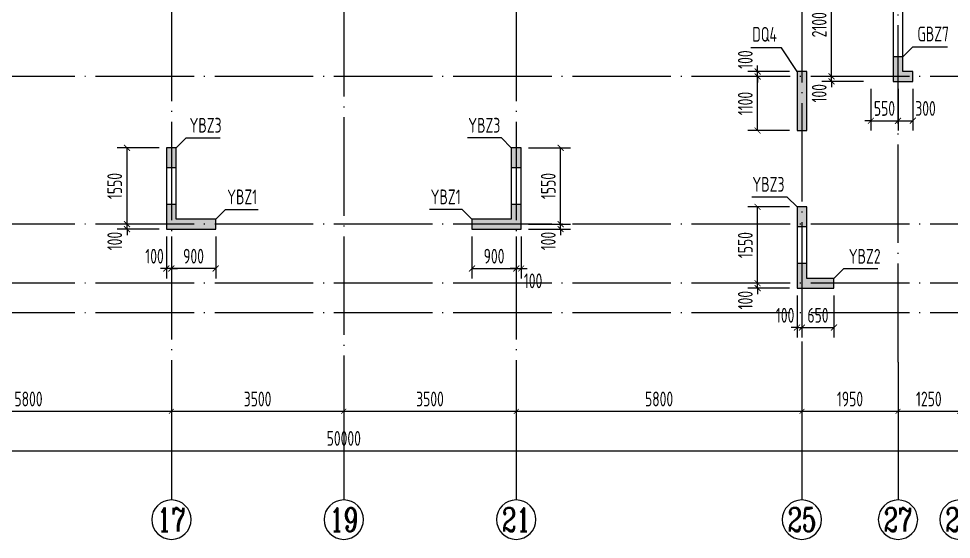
# Model space of a CAD drawing. Extents: x -461650 to 361314, y 245336 to 769729.
# Drawn here: x -106334 to -87402, y 568533 to 579106 of the extents above; entities that cross this region are included whole.
import ezdxf
from ezdxf.enums import TextEntityAlignment as Align

# ---------------------------------------------------------------- set-up
doc = ezdxf.new("R2010")
doc.units = 0
doc.header["$LTSCALE"] = 1000
doc.linetypes.add('DOTE', pattern=[2.42, 2, -0.2, 0.02, -0.2])
doc.layers.get('0').update_dxf_attribs({"linetype": 'CONTINUOUS'})
doc.layers.get('DEFPOINTS').update_dxf_attribs({"linetype": 'CONTINUOUS'})
for name, color, linetype in [('A-AXIS', 1, 'CONTINUOUS'), ('A-DOTE', 10, 'DOTE'), ('AXIS_NUM', 7, 'CONTINUOUS'), ('S-Q墙实线', 6, 'CONTINUOUS'), ('S-Q墙标注', 3, 'CONTINUOUS'), ('S-X详图填充', 252, 'CONTINUOUS'), ('S-X详图实线', 4, 'CONTINUOUS'), ('S-Y一般标注', 3, 'CONTINUOUS'), ('S-Z柱编号', 6, 'CONTINUOUS')]:
    doc.layers.add(name, color=color, linetype=linetype)
doc.styles.add('TSSD_Axis', font='complex.shx', dxfattribs={"width": 0.7, "bigfont": 'hztxt.shx'})
doc.styles.add('TSSD_DIMENSION', font='Tssdeng.shx', dxfattribs={"width": 0.7, "bigfont": 'tssdchn.shx'})
doc.styles.add('TSSD_REIN', font='tssdeng.shx', dxfattribs={"width": 0.7, "height": 300, "bigfont": 'tssdchn.shx'})
doc.styles.add('结构文字', font='zstxt.shx', dxfattribs={"width": 0.7, "bigfont": 'zshz.shx'})
doc.dimstyles.new('STRUCK', dxfattribs={"dimtxt": 400, "dimasz": 121, "dimexe": 200, "dimexo": 150, "dimgap": 115, "dimtad": 1, "dimdec": 0, "dimdsep": 46, "dimtxsty": '结构文字', "dimblk": 'ARCHTICK', "dimcen": 400, "dimclrd": 3, "dimclre": 3, "dimclrt": 7, "dimadec": 0, "dimazin": 0, "dimtfac": 1, "dimtdec": 0, "dimtix": 1, "dimtmove": 2, "dimatfit": 3, "dimldrblk": '_DIMX', "dimfxl": 0, "dimtolj": 1, "dimtzin": 0, "dimarcsym": 0})
doc.dimstyles.new('TSSD_100_100', dxfattribs={"dimtxt": 300, "dimasz": 100, "dimexe": 100, "dimexo": 250, "dimgap": 100, "dimtad": 1, "dimdec": 0, "dimzin": 0, "dimdsep": 46, "dimtxsty": 'TSSD_DIMENSION', "dimblk": 'ARCHTICK', "dimcen": 0, "dimdle": 100, "dimclrt": 7, "dimadec": 0, "dimazin": 0, "dimtfac": 1, "dimtdec": 0, "dimtix": 1, "dimtmove": 2, "dimatfit": 3, "dimldrblk": 'ARCHTICK', "dimfxl": 0, "dimtolj": 1, "dimtzin": 0, "dimarcsym": 0})

# ---------------------------------------------------------------- blocks, each defined once
blk = doc.blocks.new('_ArchTick')
at = {"color": 0, "linetype": 'ByBlock', "const_width": 0.15}
blk.add_lwpolyline([(-0.5, -0.5), (0.5, 0.5)], dxfattribs=at)
blk = doc.blocks.new('*D328')
at = {"layer": 'DEFPOINTS', "color": 0}
for p in [(20300, 3600), (26100, 3600), (26100, 2600)]:
    blk.add_point(p, dxfattribs=at)
at = {"layer": 'S-Y一般标注', "color": 0, "lineweight": -2}
for p, q in [((20300, 3350), (20300, 2500)), ((26100, 3350), (26100, 2500)), ((20200, 2600), (26200, 2600))]:
    blk.add_line(p, q, dxfattribs=at)
at = {"layer": 'S-Y一般标注', "color": 0, "lineweight": -2, "xscale": 100, "yscale": 100, "zscale": 100, "rotation": 180}
blk.add_blockref('_ArchTick', (20300, 2600), dxfattribs=at)
at = {"layer": 'S-Y一般标注', "color": 0, "lineweight": -2, "xscale": 100, "yscale": 100, "zscale": 100}
blk.add_blockref('_ArchTick', (26100, 2600), dxfattribs=at)
at = {"layer": 'S-Y一般标注', "color": 7, "insert": (23200, 2850), "char_height": 300, "attachment_point": 5, "style": 'TSSD_DIMENSION'}
blk.add_mtext('\\A1;5800', dxfattribs=at)
blk = doc.blocks.new('ts_axno')
at = {"color": 0, "linetype": 'ByBlock', "lineweight": -2}
blk.add_circle((0, 0), 0.5, dxfattribs=at)
at = {"color": 0, "linetype": 'ByBlock', "lineweight": -2, "style": 'TSSD_Axis', "width": 0.7}
blk.add_attdef('A', text='', height=0.6, dxfattribs=at).set_placement((0, 0), align=Align.MIDDLE_CENTER)
blk = doc.blocks.new('*D329')
at = {"layer": 'DEFPOINTS', "color": 0}
for p in [(26100, 3600), (29600, 3600), (29600, 2600)]:
    blk.add_point(p, dxfattribs=at)
at = {"layer": 'S-Y一般标注', "color": 0, "lineweight": -2}
for p, q in [((26100, 3350), (26100, 2500)), ((29600, 3350), (29600, 2500)), ((26000, 2600), (29700, 2600))]:
    blk.add_line(p, q, dxfattribs=at)
at = {"layer": 'S-Y一般标注', "color": 0, "lineweight": -2, "xscale": 100, "yscale": 100, "zscale": 100, "rotation": 180}
blk.add_blockref('_ArchTick', (26100, 2600), dxfattribs=at)
at = {"layer": 'S-Y一般标注', "color": 0, "lineweight": -2, "xscale": 100, "yscale": 100, "zscale": 100}
blk.add_blockref('_ArchTick', (29600, 2600), dxfattribs=at)
at = {"layer": 'S-Y一般标注', "color": 7, "insert": (27850, 2850), "char_height": 300, "attachment_point": 5, "style": 'TSSD_DIMENSION'}
blk.add_mtext('\\A1;3500', dxfattribs=at)
blk = doc.blocks.new('*D330')
at = {"layer": 'DEFPOINTS', "color": 0}
for p in [(33100, 3600), (38900, 3600), (38900, 2600)]:
    blk.add_point(p, dxfattribs=at)
at = {"layer": 'S-Y一般标注', "color": 0, "lineweight": -2}
for p, q in [((33100, 3350), (33100, 2500)), ((38900, 3350), (38900, 2500)), ((33000, 2600), (39000, 2600))]:
    blk.add_line(p, q, dxfattribs=at)
at = {"layer": 'S-Y一般标注', "color": 0, "lineweight": -2, "xscale": 100, "yscale": 100, "zscale": 100, "rotation": 180}
blk.add_blockref('_ArchTick', (33100, 2600), dxfattribs=at)
at = {"layer": 'S-Y一般标注', "color": 0, "lineweight": -2, "xscale": 100, "yscale": 100, "zscale": 100}
blk.add_blockref('_ArchTick', (38900, 2600), dxfattribs=at)
at = {"layer": 'S-Y一般标注', "color": 7, "insert": (36000, 2850), "char_height": 300, "attachment_point": 5, "style": 'TSSD_DIMENSION'}
blk.add_mtext('\\A1;5800', dxfattribs=at)
blk = doc.blocks.new('*D334')
at = {"layer": 'DEFPOINTS', "color": 0}
for p in [(4600, 3600), (54600, 3600), (54600, 1800)]:
    blk.add_point(p, dxfattribs=at)
at = {"layer": 'S-Y一般标注', "color": 0, "lineweight": -2}
for p, q in [((4600, 3350), (4600, 1700)), ((54600, 3350), (54600, 1700)), ((4500, 1800), (54700, 1800))]:
    blk.add_line(p, q, dxfattribs=at)
at = {"layer": 'S-Y一般标注', "color": 0, "lineweight": -2, "xscale": 100, "yscale": 100, "zscale": 100, "rotation": 180}
blk.add_blockref('_ArchTick', (4600, 1800), dxfattribs=at)
at = {"layer": 'S-Y一般标注', "color": 0, "lineweight": -2, "xscale": 100, "yscale": 100, "zscale": 100}
blk.add_blockref('_ArchTick', (54600, 1800), dxfattribs=at)
at = {"layer": 'S-Y一般标注', "color": 7, "insert": (29600, 2050), "char_height": 300, "attachment_point": 5, "style": 'TSSD_DIMENSION'}
blk.add_mtext('\\A1;50000', dxfattribs=at)
blk = doc.blocks.new('*D337')
at = {"layer": 'DEFPOINTS', "color": 0}
for p in [(29600, 3600), (33100, 3600), (33100, 2600)]:
    blk.add_point(p, dxfattribs=at)
at = {"layer": 'S-Y一般标注', "color": 0, "lineweight": -2}
for p, q in [((29600, 3350), (29600, 2500)), ((33100, 3350), (33100, 2500)), ((29500, 2600), (33200, 2600))]:
    blk.add_line(p, q, dxfattribs=at)
at = {"layer": 'S-Y一般标注', "color": 0, "lineweight": -2, "xscale": 100, "yscale": 100, "zscale": 100, "rotation": 180}
blk.add_blockref('_ArchTick', (29600, 2600), dxfattribs=at)
at = {"layer": 'S-Y一般标注', "color": 0, "lineweight": -2, "xscale": 100, "yscale": 100, "zscale": 100}
blk.add_blockref('_ArchTick', (33100, 2600), dxfattribs=at)
at = {"layer": 'S-Y一般标注', "color": 7, "insert": (31350, 2850), "char_height": 300, "attachment_point": 5, "style": 'TSSD_DIMENSION'}
blk.add_mtext('\\A1;3500', dxfattribs=at)
blk = doc.blocks.new('*D338')
at = {"layer": 'DEFPOINTS', "color": 0}
for p in [(40850, 3600), (42100, 3600), (42100, 2600)]:
    blk.add_point(p, dxfattribs=at)
at = {"layer": 'S-Y一般标注', "color": 0, "lineweight": -2}
for p, q in [((40850, 3350), (40850, 2500)), ((42100, 3350), (42100, 2500)), ((40750, 2600), (42200, 2600))]:
    blk.add_line(p, q, dxfattribs=at)
at = {"layer": 'S-Y一般标注', "color": 0, "lineweight": -2, "xscale": 100, "yscale": 100, "zscale": 100, "rotation": 180}
blk.add_blockref('_ArchTick', (40850, 2600), dxfattribs=at)
at = {"layer": 'S-Y一般标注', "color": 0, "lineweight": -2, "xscale": 100, "yscale": 100, "zscale": 100}
blk.add_blockref('_ArchTick', (42100, 2600), dxfattribs=at)
at = {"layer": 'S-Y一般标注', "color": 7, "insert": (41475, 2850), "char_height": 300, "attachment_point": 5, "style": 'TSSD_DIMENSION'}
blk.add_mtext('\\A1;1250', dxfattribs=at)
blk = doc.blocks.new('*D351')
at = {"layer": 'DEFPOINTS', "color": 0}
for p in [(38900, 3600), (40850, 3600), (40850, 2600)]:
    blk.add_point(p, dxfattribs=at)
at = {"layer": 'S-Y一般标注', "color": 0, "lineweight": -2}
for p, q in [((38900, 3350), (38900, 2500)), ((40850, 3350), (40850, 2500)), ((38800, 2600), (40950, 2600))]:
    blk.add_line(p, q, dxfattribs=at)
at = {"layer": 'S-Y一般标注', "color": 0, "lineweight": -2, "xscale": 100, "yscale": 100, "zscale": 100, "rotation": 180}
blk.add_blockref('_ArchTick', (38900, 2600), dxfattribs=at)
at = {"layer": 'S-Y一般标注', "color": 0, "lineweight": -2, "xscale": 100, "yscale": 100, "zscale": 100}
blk.add_blockref('_ArchTick', (40850, 2600), dxfattribs=at)
at = {"layer": 'S-Y一般标注', "color": 7, "insert": (39875, 2850), "char_height": 300, "attachment_point": 5, "style": 'TSSD_DIMENSION'}
blk.add_mtext('\\A1;1950', dxfattribs=at)
blk = doc.blocks.new('*D2273')
at = {"layer": 'DEFPOINTS', "color": 0}
for p in [(-104134, 574933), (-103334, 574933), (-103334, 574833)]:
    blk.add_point(p, dxfattribs=at)
at = {"layer": 'S-Q墙标注', "color": 3, "lineweight": -2}
for p, q in [((-104134, 574933), (-104134, 575054)), ((-103484, 574933), (-104334, 574933)), ((-103484, 574833), (-104334, 574833)), ((-104134, 574833), (-104134, 574933)), ((-104134, 574833), (-104134, 574712))]:
    blk.add_line(p, q, dxfattribs=at)
at = {"layer": 'S-Q墙标注', "color": 3, "lineweight": -2, "xscale": 121, "yscale": 121, "zscale": 121}
for p, rotation in [((-104134, 574933), 270), ((-104134, 574833), 90)]:
    blk.add_blockref('_ArchTick', p, dxfattribs=dict(at, rotation=rotation))
at = {"layer": 'S-Q墙标注', "color": 7, "insert": (-104384, 574591), "char_height": 300, "attachment_point": 5, "rotation": 90, "style": 'TSSD_REIN'}
blk.add_mtext('\\A1;100', dxfattribs=at)
blk = doc.blocks.new('_DIMX')
blk.add_line((-150, 0), (150, 0))
at = {"const_width": 50}
blk.add_lwpolyline([(-70, -70), (70, 70)], dxfattribs=at)
blk = doc.blocks.new('*D2274')
at = {"layer": 'DEFPOINTS', "color": 0}
for p in [(-104134, 576483), (-103334, 576483), (-103334, 574933)]:
    blk.add_point(p, dxfattribs=at)
at = {"layer": 'S-Q墙标注', "color": 3, "lineweight": -2}
for p, q in [((-103484, 576483), (-104334, 576483)), ((-104134, 574933), (-104134, 576483)), ((-103484, 574933), (-104334, 574933))]:
    blk.add_line(p, q, dxfattribs=at)
at = {"layer": 'S-Q墙标注', "color": 3, "lineweight": -2, "xscale": 121, "yscale": 121, "zscale": 121}
for p, rotation in [((-104134, 576483), 90), ((-104134, 574933), 270)]:
    blk.add_blockref('_ArchTick', p, dxfattribs=dict(at, rotation=rotation))
at = {"layer": 'S-Q墙标注', "color": 7, "insert": (-104384, 575708), "char_height": 300, "attachment_point": 5, "rotation": 90, "style": 'TSSD_REIN'}
blk.add_mtext('\\A1;1550', dxfattribs=at)
blk = doc.blocks.new('*D2275')
at = {"layer": 'DEFPOINTS', "color": 0}
for p in [(-103234, 574833), (-102334, 574833), (-103234, 574033)]:
    blk.add_point(p, dxfattribs=at)
at = {"layer": 'S-Q墙标注', "color": 3, "lineweight": -2}
for p, q in [((-103234, 574683), (-103234, 573833)), ((-102334, 574683), (-102334, 573833)), ((-102334, 574033), (-103234, 574033))]:
    blk.add_line(p, q, dxfattribs=at)
at = {"layer": 'S-Q墙标注', "color": 3, "lineweight": -2, "xscale": 121, "yscale": 121, "zscale": 121, "rotation": 180}
blk.add_blockref('_ArchTick', (-103234, 574033), dxfattribs=at)
at = {"layer": 'S-Q墙标注', "color": 3, "lineweight": -2, "xscale": 121, "yscale": 121, "zscale": 121}
blk.add_blockref('_ArchTick', (-102334, 574033), dxfattribs=at)
at = {"layer": 'S-Q墙标注', "color": 7, "insert": (-102784, 574283), "char_height": 300, "attachment_point": 5, "style": 'TSSD_REIN'}
blk.add_mtext('\\A1;900', dxfattribs=at)
blk = doc.blocks.new('*D2276')
at = {"layer": 'DEFPOINTS', "color": 0}
for p in [(-103334, 574833), (-103234, 574833), (-103334, 574033)]:
    blk.add_point(p, dxfattribs=at)
at = {"layer": 'S-Q墙标注', "color": 3, "lineweight": -2}
for p, q in [((-103334, 574683), (-103334, 573833)), ((-103234, 574683), (-103234, 573833)), ((-103334, 574033), (-103455, 574033)), ((-103234, 574033), (-103334, 574033)), ((-103234, 574033), (-103113, 574033))]:
    blk.add_line(p, q, dxfattribs=at)
at = {"layer": 'S-Q墙标注', "color": 3, "lineweight": -2, "xscale": 121, "yscale": 121, "zscale": 121}
blk.add_blockref('_ArchTick', (-103334, 574033), dxfattribs=at)
at = {"layer": 'S-Q墙标注', "color": 3, "lineweight": -2, "xscale": 121, "yscale": 121, "zscale": 121, "rotation": 180}
blk.add_blockref('_ArchTick', (-103234, 574033), dxfattribs=at)
at = {"layer": 'S-Q墙标注', "color": 7, "insert": (-103576, 574283), "char_height": 300, "attachment_point": 5, "style": 'TSSD_REIN'}
blk.add_mtext('\\A1;100', dxfattribs=at)
blk = doc.blocks.new('*D2348')
at = {"layer": 'DEFPOINTS', "color": 0}
for p in [(-96134, 574933), (-96134, 574833), (-95334, 574933)]:
    blk.add_point(p, dxfattribs=at)
at = {"layer": 'S-Q墙标注', "color": 3, "lineweight": -2}
for p, q in [((-95334, 574933), (-95334, 575054)), ((-95984, 574933), (-95134, 574933)), ((-95984, 574833), (-95134, 574833)), ((-95334, 574833), (-95334, 574933)), ((-95334, 574833), (-95334, 574712))]:
    blk.add_line(p, q, dxfattribs=at)
at = {"layer": 'S-Q墙标注', "color": 3, "lineweight": -2, "xscale": 121, "yscale": 121, "zscale": 121}
for p, rotation in [((-95334, 574933), 270), ((-95334, 574833), 90)]:
    blk.add_blockref('_ArchTick', p, dxfattribs=dict(at, rotation=rotation))
at = {"layer": 'S-Q墙标注', "color": 7, "insert": (-95584, 574591), "char_height": 300, "attachment_point": 5, "rotation": 90, "style": 'TSSD_REIN'}
blk.add_mtext('\\A1;100', dxfattribs=at)
blk = doc.blocks.new('*D2349')
at = {"layer": 'DEFPOINTS', "color": 0}
for p in [(-96134, 576483), (-95334, 576483), (-96134, 574933)]:
    blk.add_point(p, dxfattribs=at)
at = {"layer": 'S-Q墙标注', "color": 3, "lineweight": -2}
for p, q in [((-95984, 576483), (-95134, 576483)), ((-95334, 574933), (-95334, 576483)), ((-95984, 574933), (-95134, 574933))]:
    blk.add_line(p, q, dxfattribs=at)
at = {"layer": 'S-Q墙标注', "color": 3, "lineweight": -2, "xscale": 121, "yscale": 121, "zscale": 121}
for p, rotation in [((-95334, 576483), 90), ((-95334, 574933), 270)]:
    blk.add_blockref('_ArchTick', p, dxfattribs=dict(at, rotation=rotation))
at = {"layer": 'S-Q墙标注', "color": 7, "insert": (-95584, 575708), "char_height": 300, "attachment_point": 5, "rotation": 90, "style": 'TSSD_REIN'}
blk.add_mtext('\\A1;1550', dxfattribs=at)
blk = doc.blocks.new('*D2350')
at = {"layer": 'DEFPOINTS', "color": 0}
for p in [(-97134, 574833), (-96234, 574833), (-96234, 574033)]:
    blk.add_point(p, dxfattribs=at)
at = {"layer": 'S-Q墙标注', "color": 3, "lineweight": -2}
for p, q in [((-97134, 574683), (-97134, 573833)), ((-96234, 574683), (-96234, 573833)), ((-97134, 574033), (-96234, 574033))]:
    blk.add_line(p, q, dxfattribs=at)
at = {"layer": 'S-Q墙标注', "color": 3, "lineweight": -2, "xscale": 121, "yscale": 121, "zscale": 121, "rotation": 180}
blk.add_blockref('_ArchTick', (-97134, 574033), dxfattribs=at)
at = {"layer": 'S-Q墙标注', "color": 3, "lineweight": -2, "xscale": 121, "yscale": 121, "zscale": 121}
blk.add_blockref('_ArchTick', (-96234, 574033), dxfattribs=at)
at = {"layer": 'S-Q墙标注', "color": 7, "insert": (-96684, 574283), "char_height": 300, "attachment_point": 5, "style": 'TSSD_REIN'}
blk.add_mtext('\\A1;900', dxfattribs=at)
blk = doc.blocks.new('*D2351')
at = {"layer": 'DEFPOINTS', "color": 0}
for p in [(-96234, 574833), (-96134, 574833), (-96134, 574033)]:
    blk.add_point(p, dxfattribs=at)
at = {"layer": 'S-Q墙标注', "color": 3, "lineweight": -2}
for p, q in [((-96234, 574683), (-96234, 573833)), ((-96134, 574683), (-96134, 573833)), ((-96234, 574033), (-96355, 574033)), ((-96234, 574033), (-96134, 574033)), ((-96134, 574033), (-96013, 574033))]:
    blk.add_line(p, q, dxfattribs=at)
at = {"layer": 'S-Q墙标注', "color": 3, "lineweight": -2, "xscale": 121, "yscale": 121, "zscale": 121}
blk.add_blockref('_ArchTick', (-96234, 574033), dxfattribs=at)
at = {"layer": 'S-Q墙标注', "color": 3, "lineweight": -2, "xscale": 121, "yscale": 121, "zscale": 121, "rotation": 180}
blk.add_blockref('_ArchTick', (-96134, 574033), dxfattribs=at)
at = {"layer": 'S-Q墙标注', "color": 7, "insert": (-95892, 573783), "char_height": 300, "attachment_point": 5, "style": 'TSSD_REIN'}
blk.add_mtext('\\A1;100', dxfattribs=at)
blk = doc.blocks.new('*D2352')
at = {"layer": 'DEFPOINTS', "color": 0}
for p in [(-91334, 573733), (-90534, 573733), (-90534, 573633)]:
    blk.add_point(p, dxfattribs=at)
at = {"layer": 'S-Q墙标注', "color": 3, "lineweight": -2}
for p, q in [((-91334, 573733), (-91334, 573854)), ((-90684, 573733), (-91534, 573733)), ((-91334, 573633), (-91334, 573733)), ((-90684, 573633), (-91534, 573633)), ((-91334, 573633), (-91334, 573512))]:
    blk.add_line(p, q, dxfattribs=at)
at = {"layer": 'S-Q墙标注', "color": 3, "lineweight": -2, "xscale": 121, "yscale": 121, "zscale": 121}
for p, rotation in [((-91334, 573733), 270), ((-91334, 573633), 90)]:
    blk.add_blockref('_ArchTick', p, dxfattribs=dict(at, rotation=rotation))
at = {"layer": 'S-Q墙标注', "color": 7, "insert": (-91584, 573391), "char_height": 300, "attachment_point": 5, "rotation": 90, "style": 'TSSD_REIN'}
blk.add_mtext('\\A1;100', dxfattribs=at)
blk = doc.blocks.new('*D2353')
at = {"layer": 'DEFPOINTS', "color": 0}
for p in [(-91334, 575283), (-90534, 575283), (-90534, 573733)]:
    blk.add_point(p, dxfattribs=at)
at = {"layer": 'S-Q墙标注', "color": 3, "lineweight": -2}
for p, q in [((-90684, 575283), (-91534, 575283)), ((-91334, 573733), (-91334, 575283)), ((-90684, 573733), (-91534, 573733))]:
    blk.add_line(p, q, dxfattribs=at)
at = {"layer": 'S-Q墙标注', "color": 3, "lineweight": -2, "xscale": 121, "yscale": 121, "zscale": 121}
for p, rotation in [((-91334, 575283), 90), ((-91334, 573733), 270)]:
    blk.add_blockref('_ArchTick', p, dxfattribs=dict(at, rotation=rotation))
at = {"layer": 'S-Q墙标注', "color": 7, "insert": (-91584, 574508), "char_height": 300, "attachment_point": 5, "rotation": 90, "style": 'TSSD_REIN'}
blk.add_mtext('\\A1;1550', dxfattribs=at)
blk = doc.blocks.new('*D2365')
at = {"layer": 'DEFPOINTS', "color": 0}
for p in [(-90534, 573633), (-90434, 573633), (-90434, 572833)]:
    blk.add_point(p, dxfattribs=at)
at = {"layer": 'S-Q墙标注', "color": 3, "lineweight": -2}
for p, q in [((-90534, 573483), (-90534, 572633)), ((-90434, 573483), (-90434, 572633)), ((-90534, 572833), (-90655, 572833)), ((-90534, 572833), (-90434, 572833)), ((-90434, 572833), (-90313, 572833))]:
    blk.add_line(p, q, dxfattribs=at)
at = {"layer": 'S-Q墙标注', "color": 3, "lineweight": -2, "xscale": 121, "yscale": 121, "zscale": 121}
blk.add_blockref('_ArchTick', (-90534, 572833), dxfattribs=at)
at = {"layer": 'S-Q墙标注', "color": 3, "lineweight": -2, "xscale": 121, "yscale": 121, "zscale": 121, "rotation": 180}
blk.add_blockref('_ArchTick', (-90434, 572833), dxfattribs=at)
at = {"layer": 'S-Q墙标注', "color": 7, "insert": (-90776, 573083), "char_height": 300, "attachment_point": 5, "style": 'TSSD_REIN'}
blk.add_mtext('\\A1;100', dxfattribs=at)
blk = doc.blocks.new('*D2366')
at = {"layer": 'DEFPOINTS', "color": 0}
for p in [(-90434, 573633), (-89784, 573633), (-89784, 572833)]:
    blk.add_point(p, dxfattribs=at)
at = {"layer": 'S-Q墙标注', "color": 3, "lineweight": -2}
for p, q in [((-90434, 573483), (-90434, 572633)), ((-89784, 573483), (-89784, 572633)), ((-90434, 572833), (-89784, 572833))]:
    blk.add_line(p, q, dxfattribs=at)
at = {"layer": 'S-Q墙标注', "color": 3, "lineweight": -2, "xscale": 121, "yscale": 121, "zscale": 121, "rotation": 180}
blk.add_blockref('_ArchTick', (-90434, 572833), dxfattribs=at)
at = {"layer": 'S-Q墙标注', "color": 3, "lineweight": -2, "xscale": 121, "yscale": 121, "zscale": 121}
blk.add_blockref('_ArchTick', (-89784, 572833), dxfattribs=at)
at = {"layer": 'S-Q墙标注', "color": 7, "insert": (-90109, 573083), "char_height": 300, "attachment_point": 5, "style": 'TSSD_REIN'}
blk.add_mtext('\\A1;650', dxfattribs=at)
blk = doc.blocks.new('*D2367')
at = {"layer": 'DEFPOINTS', "color": 0}
for p in [(-91334, 577933), (-90534, 577933), (-90534, 576833)]:
    blk.add_point(p, dxfattribs=at)
at = {"layer": 'S-Q墙标注', "color": 3, "lineweight": -2}
for p, q in [((-90684, 577933), (-91534, 577933)), ((-91334, 576833), (-91334, 577933)), ((-90684, 576833), (-91534, 576833))]:
    blk.add_line(p, q, dxfattribs=at)
at = {"layer": 'S-Q墙标注', "color": 3, "lineweight": -2, "xscale": 121, "yscale": 121, "zscale": 121}
for p, rotation in [((-91334, 577933), 90), ((-91334, 576833), 270)]:
    blk.add_blockref('_ArchTick', p, dxfattribs=dict(at, rotation=rotation))
at = {"layer": 'S-Q墙标注', "color": 7, "insert": (-91584, 577383), "char_height": 300, "attachment_point": 5, "rotation": 90, "style": 'TSSD_REIN'}
blk.add_mtext('\\A1;1100', dxfattribs=at)
blk = doc.blocks.new('*D2368')
at = {"layer": 'DEFPOINTS', "color": 0}
for p in [(-91334, 578033), (-90534, 578033), (-90534, 577933)]:
    blk.add_point(p, dxfattribs=at)
at = {"layer": 'S-Q墙标注', "color": 3, "lineweight": -2}
for p, q in [((-90684, 578033), (-91534, 578033)), ((-91334, 578033), (-91334, 578154)), ((-91334, 577933), (-91334, 578033)), ((-90684, 577933), (-91534, 577933)), ((-91334, 577933), (-91334, 577812))]:
    blk.add_line(p, q, dxfattribs=at)
at = {"layer": 'S-Q墙标注', "color": 3, "lineweight": -2, "xscale": 121, "yscale": 121, "zscale": 121}
for p, rotation in [((-91334, 578033), 270), ((-91334, 577933), 90)]:
    blk.add_blockref('_ArchTick', p, dxfattribs=dict(at, rotation=rotation))
at = {"layer": 'S-Q墙标注', "color": 7, "insert": (-91584, 578275), "char_height": 300, "attachment_point": 5, "rotation": 90, "style": 'TSSD_REIN'}
blk.add_mtext('\\A1;100', dxfattribs=at)
blk = doc.blocks.new('*D2389')
at = {"layer": 'DEFPOINTS', "color": 0}
for p in [(-89834, 577933), (-89034, 577933), (-89034, 577833)]:
    blk.add_point(p, dxfattribs=at)
at = {"layer": 'S-Q墙标注', "color": 3, "lineweight": -2}
for p, q in [((-89834, 577933), (-89834, 578054)), ((-89184, 577933), (-90034, 577933)), ((-89184, 577833), (-90034, 577833)), ((-89834, 577833), (-89834, 577933)), ((-89834, 577833), (-89834, 577712))]:
    blk.add_line(p, q, dxfattribs=at)
at = {"layer": 'S-Q墙标注', "color": 3, "lineweight": -2, "xscale": 121, "yscale": 121, "zscale": 121}
for p, rotation in [((-89834, 577933), 270), ((-89834, 577833), 90)]:
    blk.add_blockref('_ArchTick', p, dxfattribs=dict(at, rotation=rotation))
at = {"layer": 'S-Q墙标注', "color": 7, "insert": (-90084, 577591), "char_height": 300, "attachment_point": 5, "rotation": 90, "style": 'TSSD_REIN'}
blk.add_mtext('\\A1;100', dxfattribs=at)
blk = doc.blocks.new('*D2390')
at = {"layer": 'DEFPOINTS', "color": 0}
for p in [(-89834, 580033), (-89034, 580033), (-89034, 577933)]:
    blk.add_point(p, dxfattribs=at)
at = {"layer": 'S-Q墙标注', "color": 3, "lineweight": -2}
for p, q in [((-89184, 580033), (-90034, 580033)), ((-89834, 577933), (-89834, 580033)), ((-89184, 577933), (-90034, 577933))]:
    blk.add_line(p, q, dxfattribs=at)
at = {"layer": 'S-Q墙标注', "color": 3, "lineweight": -2, "xscale": 121, "yscale": 121, "zscale": 121}
for p, rotation in [((-89834, 580033), 90), ((-89834, 577933), 270)]:
    blk.add_blockref('_ArchTick', p, dxfattribs=dict(at, rotation=rotation))
at = {"layer": 'S-Q墙标注', "color": 7, "insert": (-90084, 578983), "char_height": 300, "attachment_point": 5, "rotation": 90, "style": 'TSSD_REIN'}
blk.add_mtext('\\A1;2100', dxfattribs=at)
blk = doc.blocks.new('*D2464')
at = {"layer": 'DEFPOINTS', "color": 0}
for p in [(-89034, 577833), (-88484, 577833), (-88484, 577033)]:
    blk.add_point(p, dxfattribs=at)
at = {"layer": 'S-Q墙标注', "color": 3, "lineweight": -2}
for p, q in [((-89034, 577683), (-89034, 576833)), ((-88484, 577683), (-88484, 576833)), ((-89034, 577033), (-89155, 577033)), ((-89034, 577033), (-88484, 577033)), ((-88484, 577033), (-88363, 577033))]:
    blk.add_line(p, q, dxfattribs=at)
at = {"layer": 'S-Q墙标注', "color": 3, "lineweight": -2, "xscale": 121, "yscale": 121, "zscale": 121}
blk.add_blockref('_ArchTick', (-89034, 577033), dxfattribs=at)
at = {"layer": 'S-Q墙标注', "color": 3, "lineweight": -2, "xscale": 121, "yscale": 121, "zscale": 121, "rotation": 180}
blk.add_blockref('_ArchTick', (-88484, 577033), dxfattribs=at)
at = {"layer": 'S-Q墙标注', "color": 7, "insert": (-88759, 577283), "char_height": 300, "attachment_point": 5, "style": 'TSSD_REIN'}
blk.add_mtext('\\A1;550', dxfattribs=at)
blk = doc.blocks.new('*D2465')
at = {"layer": 'DEFPOINTS', "color": 0}
for p in [(-88484, 577833), (-88184, 577833), (-88184, 577033)]:
    blk.add_point(p, dxfattribs=at)
at = {"layer": 'S-Q墙标注', "color": 3, "lineweight": -2}
for p, q in [((-88484, 577683), (-88484, 576833)), ((-88184, 577683), (-88184, 576833)), ((-88484, 577033), (-88184, 577033))]:
    blk.add_line(p, q, dxfattribs=at)
at = {"layer": 'S-Q墙标注', "color": 3, "lineweight": -2, "xscale": 121, "yscale": 121, "zscale": 121, "rotation": 180}
blk.add_blockref('_ArchTick', (-88484, 577033), dxfattribs=at)
at = {"layer": 'S-Q墙标注', "color": 3, "lineweight": -2, "xscale": 121, "yscale": 121, "zscale": 121}
blk.add_blockref('_ArchTick', (-88184, 577033), dxfattribs=at)
at = {"layer": 'S-Q墙标注', "color": 7, "insert": (-87926, 577283), "char_height": 300, "attachment_point": 5, "style": 'TSSD_REIN'}
blk.add_mtext('\\A1;300', dxfattribs=at)
blk = doc.blocks.new('20210726.16395156')
at = {"layer": 'A-AXIS'}
for p, q in [((26100, 3600), (26100, 800)), ((29600, 3600), (29600, 800)), ((33100, 3600), (33100, 800)), ((38900, 3600.1), (38900, 800.1)), ((40850, 3600), (40850, 800))]:
    blk.add_line(p, q, dxfattribs=at)
at = {"layer": 'A-DOTE'}
for p, q in [((29600, 18249.9), (29600, 3600)), ((38900.2, 13700), (38900, 3600)), ((40850, 3600), (40850, 11500)), ((26100, 10900), (26100, 3600)), ((33100, 10900), (33100, 3600)), ((55600, 9400), (3600, 9400)), ((55600, 6400), (3600, 6400)), ((55600, 5200), (3600, 5200)), ((55600, 4600), (3600, 4600))]:
    blk.add_line(p, q, dxfattribs=at)
at = {"layer": 'A-AXIS'}
ref = blk.add_blockref('ts_axno', (26100, 400), dxfattribs=dict(at, xscale=-800, yscale=800, zscale=800, rotation=180))
ref.add_attrib('10', '17', dxfattribs={"layer": 'AXIS_NUM', "height": 480, "style": 'TSSD_Axis', "width": 0.7}).set_placement((26100, 400), align=Align.MIDDLE_CENTER)
ref = blk.add_blockref('ts_axno', (29600, 400), dxfattribs=dict(at, xscale=-800, yscale=800, zscale=800, rotation=180))
ref.add_attrib('13', '19', dxfattribs={"layer": 'AXIS_NUM', "height": 480, "style": 'TSSD_Axis', "width": 0.7}).set_placement((29600, 400), align=Align.MIDDLE_CENTER)
ref = blk.add_blockref('ts_axno', (33100, 400), dxfattribs=dict(at, xscale=-800, yscale=800, zscale=800, rotation=180))
ref.add_attrib('13', '21', dxfattribs={"layer": 'AXIS_NUM', "height": 480, "style": 'TSSD_Axis', "width": 0.7}).set_placement((33100, 400), align=Align.MIDDLE_CENTER)
ref = blk.add_blockref('ts_axno', (38900, 400.1), dxfattribs=dict(at, xscale=-800, yscale=800, zscale=800, rotation=180))
ref.add_attrib('17', '25', dxfattribs={"layer": 'AXIS_NUM', "height": 480, "style": 'TSSD_Axis', "width": 0.7}).set_placement((38900, 400.1), align=Align.MIDDLE_CENTER)
ref = blk.add_blockref('ts_axno', (40850, 400), dxfattribs=dict(at, xscale=-800, yscale=800, zscale=800, rotation=180))
ref.add_attrib('8', '27', dxfattribs={"layer": 'AXIS_NUM', "height": 480, "style": 'TSSD_Axis', "width": 0.7}).set_placement((40850, 400), align=Align.MIDDLE_CENTER)
ref = blk.add_blockref('ts_axno', (42100, 400), dxfattribs=dict(at, xscale=-800, yscale=800, zscale=800, rotation=180))
ref.add_attrib('19', '28', dxfattribs={"layer": 'AXIS_NUM', "height": 480, "style": 'TSSD_Axis', "width": 0.7}).set_placement((42100, 400), align=Align.MIDDLE_CENTER)
at = {"layer": 'S-Y一般标注'}
for base, p1, p2, picture, middle in [((54600, 1800), (4600, 3600), (54600, 3600), '*D334', (29600, 2050)), ((26100, 2600), (20300, 3600), (26100, 3600), '*D328', (23200, 2850)), ((29600, 2600), (26100, 3600), (29600, 3600), '*D329', (27850, 2850)), ((33100, 2600), (29600, 3600), (33100, 3600), '*D337', (31350, 2850)), ((38900, 2600.1), (33100, 3600), (38900, 3600.1), '*D330', (36000, 2850.1)), ((40850, 2600.1), (38900, 3600.1), (40850, 3600.1), '*D351', (39875, 2850.1)), ((42100, 2600.1), (40850, 3600.1), (42100, 3600.1), '*D338', (41475, 2850.1))]:
    dim = blk.add_linear_dim(base=base, p1=p1, p2=p2, dimstyle='TSSD_100_100', dxfattribs=at)
    dim.commit()
    dim.dimension.update_dxf_attribs({"geometry": picture, "text_midpoint": middle})

msp = doc.modelspace()

# ---------------------------------------------------------------- hatches: boundary and pattern name
at = {"layer": 'S-X详图填充'}
h = msp.add_hatch(color=256, dxfattribs=at)
h.dxf.hatch_style = 1
h.paths.add_polyline_path([(-88384.1, 578333.19), (-88584.1, 578333.19), (-88584.1, 577833.19), (-88184.1, 577833.19), (-88184.1, 578033.19), (-88384.1, 578033.19)])
h = msp.add_hatch(color=256, dxfattribs=at)
h.dxf.hatch_style = 1
h.paths.add_polyline_path([(-90534.09, 576833.19), (-90334.09, 576833.19), (-90334.09, 578033.19), (-90534.09, 578033.19)])
h = msp.add_hatch(color=256, dxfattribs=at)
h.dxf.hatch_style = 1
h.paths.add_polyline_path([(-103334.11, 576083.19), (-103134.11, 576083.19), (-103134.11, 576483.19), (-103334.11, 576483.19)])
h = msp.add_hatch(color=256, dxfattribs=at)
h.dxf.hatch_style = 1
h.paths.add_polyline_path([(-96334.09, 576083.19), (-96134.09, 576083.19), (-96134.09, 576483.19), (-96334.09, 576483.19)])
h = msp.add_hatch(color=256, dxfattribs=at)
h.dxf.hatch_style = 1
h.paths.add_polyline_path([(-103134.11, 575333.19), (-103334.11, 575333.19), (-103334.11, 574833.19), (-102334.11, 574833.19), (-102334.11, 575033.19), (-103134.11, 575033.19)])
h = msp.add_hatch(color=256, dxfattribs=at)
h.dxf.hatch_style = 1
h.paths.add_polyline_path([(-96134.09, 575333.19), (-96334.09, 575333.19), (-96334.09, 575033.19), (-97134.09, 575033.19), (-97134.09, 574833.19), (-96134.09, 574833.19)])
h = msp.add_hatch(color=256, dxfattribs=at)
h.dxf.hatch_style = 1
h.paths.add_polyline_path([(-90534.09, 574883.18), (-90334.09, 574883.18), (-90334.09, 575283.18), (-90534.09, 575283.18)])
h = msp.add_hatch(color=256, dxfattribs=at)
h.dxf.hatch_style = 1
h.paths.add_polyline_path([(-90334.09, 574133.18), (-90534.09, 574133.18), (-90534.09, 573633.18), (-89784.1, 573633.18), (-89784.1, 573833.18), (-90334.09, 573833.18)])

# ---------------------------------------------------------------- linework, layer by layer
at = {"layer": 'S-Q墙实线'}
for points in [[(-88584.1, 579933.19), (-88584.1, 577833.19), (-88184.1, 577833.19), (-88184.1, 578033.19), (-88384.1, 578033.19), (-88384.1, 580133.19), (-89034.16, 580133.19), (-89034.16, 579933.19)], [(-90334.09, 576833.19), (-90334.09, 578033.19), (-90534.09, 578033.19), (-90534.09, 576833.19)], [(-103334.11, 574833.19), (-102434.11, 574833.19), (-102334.11, 574833.19), (-102334.11, 575033.19), (-102434.11, 575033.19), (-103134.11, 575033.19), (-103134.11, 576483.19), (-103334.11, 576483.19)], [(-97034.11, 575033.19), (-97134.09, 575033.19), (-97134.09, 574833.19), (-97034.11, 574833.19), (-96134.09, 574833.19), (-96134.09, 576483.19), (-96334.09, 576483.19), (-96334.09, 575033.19)], [(-90534.09, 573633.18), (-89784.1, 573633.18), (-89784.1, 573833.18), (-90334.09, 573833.18), (-90334.09, 575283.18), (-90534.09, 575283.18)]]:
    msp.add_lwpolyline(points, close=True, dxfattribs=at)
at = {"layer": 'S-X详图实线'}
for points in [[(-88384.1, 578333.19), (-88584.1, 578333.19), (-88584.1, 577833.19), (-88184.1, 577833.19), (-88184.1, 578033.19), (-88384.1, 578033.19), (-88384.1, 578333.19)], [(-90534.09, 576833.19), (-90334.09, 576833.19), (-90334.09, 578033.19), (-90534.09, 578033.19), (-90534.09, 577633.19)], [(-103334.11, 576083.19), (-103134.11, 576083.19), (-103134.11, 576483.19), (-103334.11, 576483.19), (-103334.11, 576083.19)], [(-96334.09, 576083.19), (-96134.09, 576083.19), (-96134.09, 576483.19), (-96334.09, 576483.19), (-96334.09, 576083.19)], [(-103134.11, 575333.19), (-103334.11, 575333.19), (-103334.11, 574833.19), (-102334.11, 574833.19), (-102334.11, 575033.19), (-103134.11, 575033.19), (-103134.11, 575333.19)], [(-96134.09, 575333.19), (-96334.09, 575333.19), (-96334.09, 575033.19), (-97134.09, 575033.19), (-97134.09, 574833.19), (-96134.09, 574833.19), (-96134.09, 575333.19)], [(-90534.09, 574883.18), (-90334.09, 574883.18), (-90334.09, 575283.18), (-90534.09, 575283.18), (-90534.09, 574883.18)], [(-90334.09, 574133.18), (-90534.09, 574133.18), (-90534.09, 573633.18), (-89784.1, 573633.18), (-89784.1, 573833.18), (-90334.09, 573833.18), (-90334.09, 574133.18)]]:
    msp.add_lwpolyline(points, close=True, dxfattribs=at)
at = {"layer": 'S-Z柱编号', "color": 7}
for points in [[(-90534.09, 578033.19), (-90850.05, 578515.91), (-91469.4, 578515.91)], [(-88384.1, 578333.19), (-88184.1, 578533.19), (-87477.54, 578533.19)], [(-103134.11, 576483.19), (-102934.11, 576683.19), (-102243.29, 576683.19)], [(-96334.09, 576483.19), (-96534.09, 576683.19), (-97224.9, 576683.19)], [(-90534.06, 575283.18), (-90734.06, 575483.18), (-91453.27, 575483.18)], [(-102334.11, 575033.19), (-102134.11, 575233.19), (-101470.42, 575233.19)], [(-97134.09, 575033.19), (-97334.09, 575233.19), (-97997.78, 575233.19)], [(-89784.07, 573833.18), (-89584.07, 574033.18), (-88894.77, 574033.18)]]:
    msp.add_lwpolyline(points, dxfattribs=at)

# ---------------------------------------------------------------- block references
at = {"layer": 'A-DOTE'}
msp.add_blockref('20210726.16395156', (-129334.1, 568533.14), dxfattribs=at)

# ---------------------------------------------------------------- texts
at = {"layer": 'S-Z柱编号', "color": 7, "style": 'TSSD_REIN', "width": 0.7}
for s, p in [('DQ4', (-91441.14, 578548.29)), ('GBZ7', (-88090.14, 578555.64)), ('YBZ3', (-102865.75, 576701.85)), ('YBZ3', (-97208.21, 576701.85)), ('YBZ3', (-91439.83, 575502.69)), ('YBZ1', (-102101.92, 575247.33)), ('YBZ1', (-97972.04, 575247.33)), ('YBZ2', (-89484.07, 574040.24))]:
    msp.add_text(s, height=300, dxfattribs=at).set_placement(p, align=Align.BOTTOM_LEFT)

# ---------------------------------------------------------------- dimensions: what is measured, and where the dimension line sits
at = {"layer": 'S-Q墙标注'}
for base, p1, p2, angle, picture, middle in [((-89834.16, 580033.19), (-89034.16, 577933.19), (-89034.16, 580033.19), 90, '*D2390', (-90084.16, 578983.19)), ((-91334.09, 577933.19), (-90534.09, 576833.19), (-90534.09, 577933.19), 90, '*D2367', (-91584.09, 577383.19)), ((-104134.11, 576483.19), (-103334.11, 574933.19), (-103334.11, 576483.19), 90, '*D2274', (-104384.11, 575708.19)), ((-95334.09, 576483.19), (-96134.09, 574933.19), (-96134.09, 576483.19), 90, '*D2349', (-95584.09, 575708.19)), ((-91334.09, 575283.18), (-90534.09, 573733.19), (-90534.09, 575283.18), 90, '*D2353', (-91584.09, 574508.19)), ((-103234.1, 574033.19), (-102334.11, 574833.19), (-103234.1, 574833.19), 180, '*D2275', (-102784.1, 574283.19))]:
    dim = msp.add_linear_dim(base=base, p1=p1, p2=p2, angle=angle, dimstyle='STRUCK', override={"dimtxt": 300, "dimgap": 100, "dimtxsty": 'TSSD_REIN'}, dxfattribs=at)
    dim.commit()
    dim.dimension.update_dxf_attribs({"geometry": picture, "text_midpoint": middle})
for base, p1, p2, angle, picture, middle in [((-91334.09, 578033.19), (-90534.09, 577933.19), (-90534.09, 578033.19), 90, '*D2368', (-91584.09, 578275.11)), ((-89834.16, 577933.19), (-89034.16, 577833.19), (-89034.16, 577933.19), 90, '*D2389', (-90084.16, 577591.27)), ((-104134.11, 574933.19), (-103334.11, 574833.19), (-103334.11, 574933.19), 90, '*D2273', (-104384.11, 574591.27)), ((-95334.09, 574933.19), (-96134.09, 574833.19), (-96134.09, 574933.19), 90, '*D2348', (-95584.09, 574591.27)), ((-103334.11, 574033.19), (-103234.1, 574833.19), (-103334.11, 574833.19), 180, '*D2276', (-103576.03, 574283.19)), ((-91334.09, 573733.19), (-90534.09, 573633.18), (-90534.09, 573733.19), 90, '*D2352', (-91584.09, 573391.26))]:
    dim = msp.add_linear_dim(base=base, p1=p1, p2=p2, angle=angle, dimstyle='STRUCK', override={"dimtxt": 300, "dimgap": 100, "dimtxsty": 'TSSD_REIN'}, dxfattribs=at)
    dim.commit()
    dim.dimension.update_dxf_attribs({"geometry": picture, "text_midpoint": middle, "dimtype": 160})
for base, p1, p2, picture, middle in [((-88484.09, 577033.17), (-89034.15, 577833.17), (-88484.09, 577833.17), '*D2464', (-88759.12, 577283.17)), ((-96234.1, 574033.19), (-97134.09, 574833.19), (-96234.1, 574833.19), '*D2350', (-96684.09, 574283.19)), ((-89784.1, 572833.18), (-90434.06, 573633.18), (-89784.1, 573633.18), '*D2366', (-90109.08, 573083.18))]:
    dim = msp.add_linear_dim(base=base, p1=p1, p2=p2, dimstyle='STRUCK', override={"dimtxt": 300, "dimgap": 100, "dimtxsty": 'TSSD_REIN'}, dxfattribs=at)
    dim.commit()
    dim.dimension.update_dxf_attribs({"geometry": picture, "text_midpoint": middle})
for base, p1, p2, picture, middle in [((-88184.09, 577033.17), (-88484.09, 577833.17), (-88184.09, 577833.17), '*D2465', (-87926.01, 577283.17)), ((-96134.09, 574033.19), (-96234.1, 574833.19), (-96134.09, 574833.19), '*D2351', (-95892.16, 573783.19)), ((-90434.06, 572833.18), (-90534.09, 573633.18), (-90434.06, 573633.18), '*D2365', (-90776.01, 573083.18))]:
    dim = msp.add_linear_dim(base=base, p1=p1, p2=p2, dimstyle='STRUCK', override={"dimtxt": 300, "dimgap": 100, "dimtxsty": 'TSSD_REIN'}, dxfattribs=at)
    dim.commit()
    dim.dimension.update_dxf_attribs({"geometry": picture, "text_midpoint": middle, "dimtype": 160})

doc.saveas('drawing.dxf')
